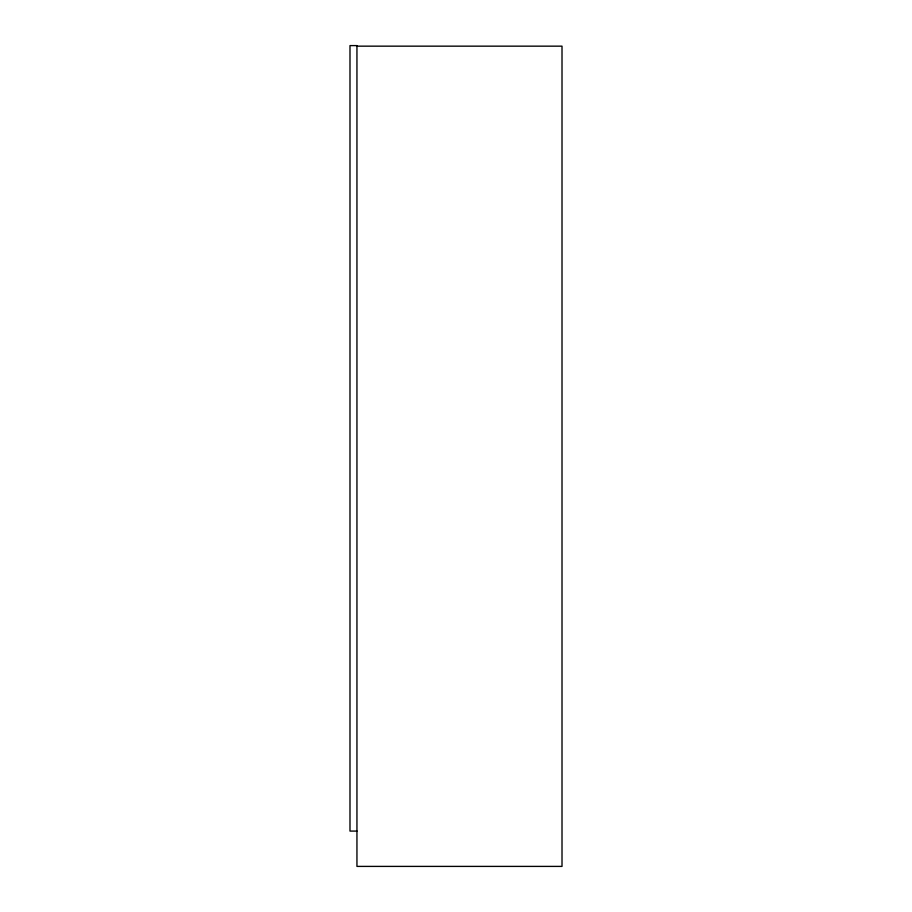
<?xml version="1.0" encoding="UTF-8"?>
<svg xmlns="http://www.w3.org/2000/svg" width="912" height="912" viewBox="0 0 912 912"><rect width="100%" height="100%" fill="white"/><g stroke="black" fill="none" stroke-linecap="round" stroke-linejoin="round"><path stroke-width="1.37" d="M356.945 46.159L562.009 46.159L562.009 866.4L356.945 866.4L356.945 45.6L349.991 45.6L349.991 831.083L356.945 831.083"/></g></svg>
